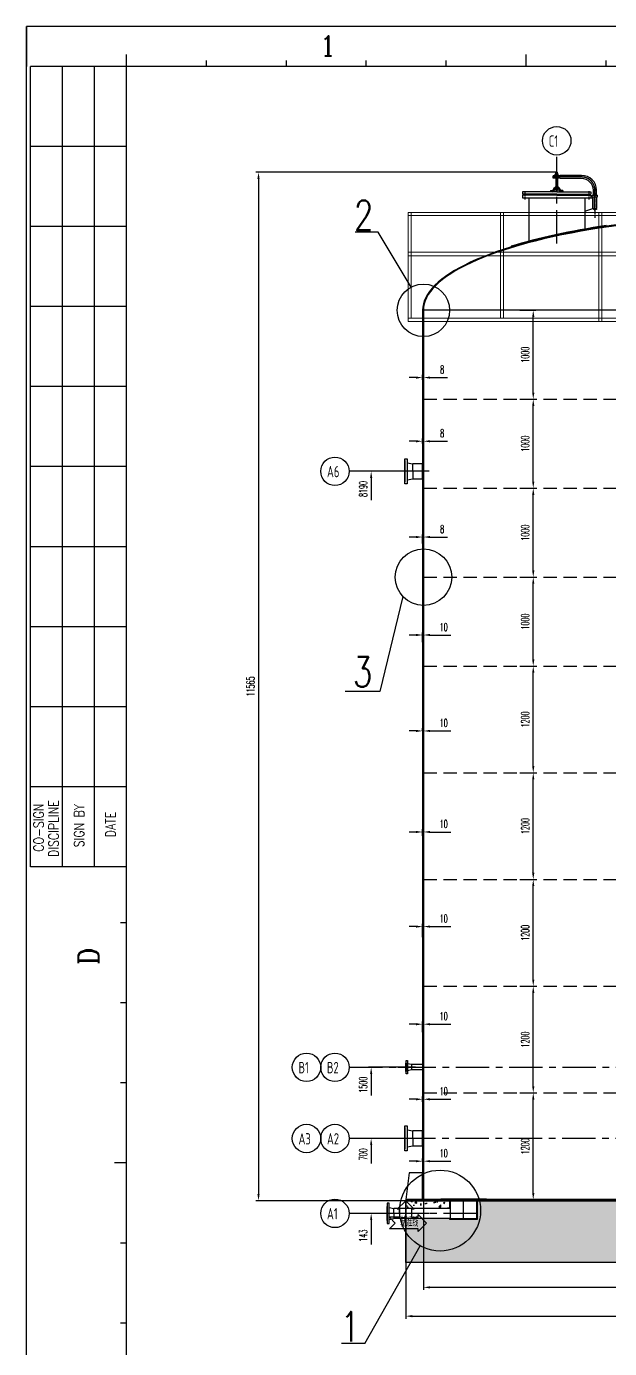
# Model space of a CAD drawing. Header units: inches. Extents: x 8294 to 169867, y -71555 to 12235.
# Drawn here: x 132022 to 138584, y -59691 to -44825 of the extents above; entities that cross this region are included whole.
import ezdxf
from ezdxf.enums import TextEntityAlignment as Align

# ---------------------------------------------------------------- set-up
doc = ezdxf.new("R2010")
doc.units = ezdxf.units.IN
doc.header["$LTSCALE"] = 300
doc.linetypes.add('CENTER', pattern=[2, 1.25, -0.25, 0.25, -0.25])
doc.linetypes.add('DASHED', pattern=[0.75, 0.5, -0.25])
for name, color, linetype in [('2细线层', 4, 'Continuous'), ('3中心线层', 1, 'CENTER'), ('4虚线层', 6, 'DASHED'), ('6文字层', 3, 'Continuous'), ('7标注层', 4, 'Continuous'), ('DATA', 4, 'Continuous'), ('DIM', 3, 'Continuous'), ('图框层', 7, 'Continuous')]:
    doc.layers.add(name, color=color, linetype=linetype)
doc.layers.add('ST_MA_EQUI', color=7, linetype='Continuous', lineweight=15)
doc.styles.add('cooec', font='romans.shx', dxfattribs={"width": 0.5, "bigfont": 'hztxt.shx'})
doc.styles.add('PC_TEXTSTYLE', font='isocp.shx', dxfattribs={"width": 0.8, "bigfont": 'hzfs.shx'})
doc.styles.add('ROMANC', font='romanc.shx', dxfattribs={"width": 0.75})
doc.styles.add('残雪', font='romans.shx', dxfattribs={"width": 0.5, "bigfont": 'hztxt.shx'})
doc.dimstyles.new('JEREH-单箭头', dxfattribs={"dimscale": 30, "dimtxt": 3, "dimasz": 2.5, "dimexe": 1, "dimexo": 0, "dimgap": 1.5, "dimtad": 1, "dimjust": 2, "dimdec": 0, "dimzin": 0, "dimdsep": 46, "dimtxsty": '残雪', "dimcen": 2.5, "dimse1": 1, "dimsd1": 1, "dimclrd": 130, "dimclre": 130, "dimclrt": 3, "dimadec": 0, "dimazin": 0, "dimtfac": 0.714286, "dimtdec": 0, "dimtmove": 0, "dimatfit": 3, "dimfxl": 1, "dimtzin": 0, "dimlwd": -1, "dimlwe": -1, "dimarcsym": 0})
doc.dimstyles.new('副本 JEREH-双', dxfattribs={"dimscale": 30, "dimtxt": 3, "dimasz": 2.5, "dimexe": 1, "dimexo": 0, "dimgap": 1.5, "dimtad": 1, "dimdec": 0, "dimzin": 0, "dimdsep": 46, "dimtxsty": 'cooec', "dimcen": 2.5, "dimclrd": 130, "dimclre": 130, "dimclrt": 3, "dimadec": 0, "dimazin": 0, "dimtfac": 0.714286, "dimtdec": 0, "dimtmove": 0, "dimatfit": 3, "dimfxl": 1, "dimtzin": 0, "dimlwd": -1, "dimlwe": -1, "dimarcsym": 0})

# ---------------------------------------------------------------- blocks, each defined once
blk = doc.blocks.new('PC_PAPER_BLOCK')
at = {"layer": '2细线层'}
for p, q in [((-25, -10), (-25, 584)), ((816, 584), (-25, 584)), ((-25, 584), (-25, 574)), ((0, 574), (0, 577)), ((20, 574), (20, 575.5)), ((40, 574), (40, 575.5)), ((60, 574), (60, 575.5)), ((80, 574), (80, 575.5)), ((100, 574), (100, 577)), ((120, 574), (120, 575.5)), ((-24, 374), (-24, 574)), ((0, 574), (-24, 574)), ((-16, 374), (-16, 574)), ((-8, 374), (-8, 574)), ((0, 554), (-24, 554)), ((0, 534), (-24, 534)), ((0, 514), (-24, 514)), ((0, 494), (-24, 494)), ((0, 474), (-24, 474)), ((0, 454), (-24, 454)), ((0, 434), (-24, 434)), ((0, 414), (-24, 414)), ((0, 394), (-24, 394)), ((0, 374), (-24, 374)), ((0, 360), (-1.5, 360)), ((0, 340), (-1.5, 340)), ((0, 320), (-1.5, 320)), ((0, 300), (-3, 300)), ((0, 280), (-1.5, 280)), ((0, 260), (-1.5, 260))]:
    blk.add_line(p, q, dxfattribs=at)
at = {"layer": '图框层'}
for p in [(0, 0), (806, 574)]:
    blk.add_line(p, (0, 574), dxfattribs=at)
at = {"layer": '2细线层', "style": 'ROMANC', "width": 0.9}
blk.add_text('1', height=5, dxfattribs=at).set_placement((48.43, 576.67))
at = {"layer": '2细线层', "style": 'ROMANC', "width": 0.8}
for s, p in [('CO-SIGN', (-20.69, 383.78)), ('DISCIPLINE', (-16.94, 383.56)), ('SIGN BY', (-10.58, 384.29)), ('DATE', (-2.7, 384.58))]:
    blk.add_text(s, height=2.5, rotation=90, dxfattribs=at).set_placement(p, align=Align.CENTER)
at = {"layer": '2细线层', "style": 'ROMANC', "width": 0.9}
blk.add_text('D', height=5, rotation=90, dxfattribs=at).set_placement((-6.94, 349.56))
blk = doc.blocks.new('A$C30690ABC')
at = {"layer": 'ST_MA_EQUI'}
for points in [[(-8418, 11062), (-72, 11062)], [(-8418, 11062), (-8418, 9837)], [(-8418, 11028), (-72, 11028)], [(-8384, 11062), (-8384, 9875)], [(-7377, 11062), (-7377, 9875)], [(-7343, 11062), (-7343, 9875)], [(-6272, 11062), (-6272, 9837)], [(-6238, 11062), (-6238, 9837)], [(-8418, 10616), (-2252, 10616)], [(-8418, 10574), (-2252, 10574)], [(-6272, 10616), (-7343, 10616)], [(-6272, 10574), (-7343, 10574)], [(-72, 9875), (-8418, 9875)], [(-72, 9837), (-8418, 9837)]]:
    blk.add_lwpolyline(points, dxfattribs=at)
blk = doc.blocks.new('A$C1A8604A0')
for p, q in [((-174, 96), (-111, 84)), ((-111, 0), (-111, 84)), ((0, 84), (-111, 84)), ((-111, 0), (-111, -84)), ((0, -84), (0, 84)), ((-174, -96), (-111, -84)), ((-111, -84), (0, -84))]:
    blk.add_line(p, q)
for points in [[(-200, -120), (-200, 121), (-198, 121), (-198, -120)], [(-198, -140), (-198, 140), (-174, 140), (-174, -140)]]:
    blk.add_lwpolyline(points, close=True)
blk = doc.blocks.new('A$C4E844A2D')
for p, q in [((-124, 30), (-168, 39)), ((-124, 30), (-124, -30)), ((0, 30), (-124, 30)), ((-124, -30), (-168, -39)), ((0, -30), (-124, -30))]:
    blk.add_line(p, q)
for points in [[(-188, 46), (-186, 46), (-186, -46), (-188, -46)], [(-186, -75), (-186, 75), (-168, 75), (-168, -75)]]:
    blk.add_lwpolyline(points, close=True)
at = {"layer": '3中心线层'}
blk.add_line((-274, 0), (92, 0), dxfattribs=at)
at = {"layer": '7标注层'}
blk.add_line((0, 30), (0, -30), dxfattribs=at)
blk = doc.blocks.new('*D29')
at = {"layer": '7标注层', "color": 130, "transparency": 16777216}
for p, q in [((144490, -57641), (144490, -59033)), ((136490, -57801), (136490, -59033)), ((136565, -59003), (144415, -59003))]:
    blk.add_line(p, q, dxfattribs=at)
for points in [[(136565, -58991), (136565, -59016), (136490, -59003)], [(144415, -58991), (144415, -59016), (144490, -59003)]]:
    blk.add_solid(points, dxfattribs=at)
at = {"layer": 'Defpoints', "color": 0, "transparency": 16777216}
for p in [(144490, -57641), (136490, -57801), (144490, -59003)]:
    blk.add_point(p, dxfattribs=at)
at = {"layer": '7标注层', "color": 3, "transparency": 16777216, "insert": (140490, -58913), "char_height": 90, "attachment_point": 5, "style": 'cooec'}
blk.add_mtext('8000', dxfattribs=at)
blk = doc.blocks.new('*D30')
at = {"layer": '7标注层', "color": 130, "transparency": 16777216}
for p, q in [((136556, -58172), (135871, -58172)), ((135901, -58247), (135901, -58521))]:
    blk.add_line(p, q, dxfattribs=at)
blk.add_solid([(135889, -58247), (135914, -58247), (135901, -58172)], dxfattribs=at)
at = {"layer": 'Defpoints', "color": 0, "transparency": 16777216}
for p in [(136556, -58029), (135901, -58172), (136556, -58172)]:
    blk.add_point(p, dxfattribs=at)
at = {"layer": '7标注层', "color": 3, "transparency": 16777216, "insert": (135811, -58422), "char_height": 90, "attachment_point": 5, "rotation": 90, "style": '残雪'}
blk.add_mtext('143', dxfattribs=at)
blk = doc.blocks.new('*D31')
at = {"layer": '7标注层', "color": 130, "transparency": 16777216}
for p, q in [((136414, -57329), (135871, -57329)), ((135901, -57404), (135901, -57610))]:
    blk.add_line(p, q, dxfattribs=at)
blk.add_solid([(135889, -57404), (135914, -57404), (135901, -57329)], dxfattribs=at)
at = {"layer": 'Defpoints', "color": 0, "transparency": 16777216}
for p in [(135901, -57329), (136414, -57329), (136414, -58029)]:
    blk.add_point(p, dxfattribs=at)
at = {"layer": '7标注层', "color": 3, "transparency": 16777216, "insert": (135811, -57507), "char_height": 90, "attachment_point": 5, "rotation": 90, "style": '残雪'}
blk.add_mtext('700', dxfattribs=at)
blk = doc.blocks.new('*D32')
at = {"layer": '7标注层', "color": 130, "transparency": 16777216}
for p, q in [((136402, -56529), (135871, -56529)), ((135901, -56604), (135901, -56846))]:
    blk.add_line(p, q, dxfattribs=at)
blk.add_solid([(135889, -56604), (135914, -56604), (135901, -56529)], dxfattribs=at)
at = {"layer": 'Defpoints', "color": 0, "transparency": 16777216}
for p in [(135901, -56529), (136402, -56529), (136402, -58029)]:
    blk.add_point(p, dxfattribs=at)
at = {"layer": '7标注层', "color": 3, "transparency": 16777216, "insert": (135811, -56725), "char_height": 90, "attachment_point": 5, "rotation": 90, "style": '残雪'}
blk.add_mtext('1500', dxfattribs=at)
blk = doc.blocks.new('*D33')
at = {"layer": '7标注层', "color": 130, "transparency": 16777216}
for p, q in [((136386, -49827), (135871, -49827)), ((135901, -49902), (135901, -50151))]:
    blk.add_line(p, q, dxfattribs=at)
blk.add_solid([(135889, -49902), (135914, -49902), (135901, -49827)], dxfattribs=at)
at = {"layer": 'Defpoints', "color": 0, "transparency": 16777216}
for p in [(135901, -49827), (136386, -49827), (136386, -58017)]:
    blk.add_point(p, dxfattribs=at)
at = {"layer": '7标注层', "color": 3, "transparency": 16777216, "insert": (135811, -50026), "char_height": 90, "attachment_point": 5, "rotation": 90, "style": '残雪'}
blk.add_mtext('8190', dxfattribs=at)
blk = doc.blocks.new('*D34')
at = {"layer": '7标注层', "color": 130, "transparency": 16777216}
for p, q in [((136290, -58023), (136290, -59357)), ((144690, -58023), (144690, -59357)), ((136365, -59327), (144615, -59327))]:
    blk.add_line(p, q, dxfattribs=at)
for points in [[(136365, -59315), (136365, -59340), (136290, -59327)], [(144615, -59315), (144615, -59340), (144690, -59327)]]:
    blk.add_solid(points, dxfattribs=at)
at = {"layer": 'Defpoints', "color": 0, "transparency": 16777216}
for p in [(136290, -58023), (144690, -58023), (144690, -59327)]:
    blk.add_point(p, dxfattribs=at)
at = {"layer": '7标注层', "color": 3, "transparency": 16777216, "insert": (140490, -59237), "char_height": 90, "attachment_point": 5, "style": 'cooec'}
blk.add_mtext('8400', dxfattribs=at)
blk = doc.blocks.new('*D47')
at = {"color": 130, "transparency": 16777216}
for p, q in [((136405, -57585), (136330, -57585)), ((136480, -57588), (136480, -57555)), ((136480, -57585), (136490, -57585)), ((136490, -57588), (136490, -57555)), ((136565, -57585), (136796, -57585))]:
    blk.add_line(p, q, dxfattribs=at)
for points in [[(136405, -57572), (136405, -57597), (136480, -57585)], [(136565, -57572), (136565, -57597), (136490, -57585)]]:
    blk.add_solid(points, dxfattribs=at)
at = {"layer": 'Defpoints', "color": 0, "transparency": 16777216}
for p in [(136480, -57588), (136490, -57585), (136490, -57588)]:
    blk.add_point(p, dxfattribs=at)
at = {"color": 3, "transparency": 16777216, "insert": (136718, -57495), "char_height": 90, "attachment_point": 5, "style": 'cooec'}
blk.add_mtext('10', dxfattribs=at)
blk = doc.blocks.new('*D48')
at = {"color": 130, "transparency": 16777216}
for p, q in [((136405, -56888), (136330, -56888)), ((136480, -56917), (136480, -56858)), ((136480, -56888), (136490, -56888)), ((136490, -56917), (136490, -56858)), ((136565, -56888), (136796, -56888))]:
    blk.add_line(p, q, dxfattribs=at)
for points in [[(136405, -56876), (136405, -56901), (136480, -56888)], [(136565, -56876), (136565, -56901), (136490, -56888)]]:
    blk.add_solid(points, dxfattribs=at)
at = {"layer": 'Defpoints', "color": 0, "transparency": 16777216}
for p in [(136480, -56917), (136490, -56888), (136490, -56917)]:
    blk.add_point(p, dxfattribs=at)
at = {"color": 3, "transparency": 16777216, "insert": (136718, -56798), "char_height": 90, "attachment_point": 5, "style": 'cooec'}
blk.add_mtext('10', dxfattribs=at)
blk = doc.blocks.new('*D49')
at = {"color": 130, "transparency": 16777216}
for p, q in [((136405, -56044), (136330, -56044)), ((136480, -56133), (136480, -56014)), ((136480, -56044), (136490, -56044)), ((136490, -56133), (136490, -56014)), ((136565, -56044), (136796, -56044))]:
    blk.add_line(p, q, dxfattribs=at)
for points in [[(136405, -56032), (136405, -56057), (136480, -56044)], [(136565, -56032), (136565, -56057), (136490, -56044)]]:
    blk.add_solid(points, dxfattribs=at)
at = {"layer": 'Defpoints', "color": 0, "transparency": 16777216}
for p in [(136490, -56044), (136480, -56133), (136490, -56133)]:
    blk.add_point(p, dxfattribs=at)
at = {"color": 3, "transparency": 16777216, "insert": (136718, -55954), "char_height": 90, "attachment_point": 5, "style": 'cooec'}
blk.add_mtext('10', dxfattribs=at)
blk = doc.blocks.new('*D50')
at = {"color": 130, "transparency": 16777216}
for p, q in [((136405, -54947), (136330, -54947)), ((136480, -55066), (136480, -54917)), ((136480, -54947), (136490, -54947)), ((136490, -55066), (136490, -54917)), ((136565, -54947), (136796, -54947))]:
    blk.add_line(p, q, dxfattribs=at)
for points in [[(136405, -54934), (136405, -54959), (136480, -54947)], [(136565, -54934), (136565, -54959), (136490, -54947)]]:
    blk.add_solid(points, dxfattribs=at)
at = {"layer": 'Defpoints', "color": 0, "transparency": 16777216}
for p in [(136490, -54947), (136480, -55066), (136490, -55066)]:
    blk.add_point(p, dxfattribs=at)
at = {"color": 3, "transparency": 16777216, "insert": (136718, -54857), "char_height": 90, "attachment_point": 5, "style": 'cooec'}
blk.add_mtext('10', dxfattribs=at)
blk = doc.blocks.new('*D51')
at = {"color": 130, "transparency": 16777216}
for p, q in [((136405, -53883), (136330, -53883)), ((136480, -53926), (136480, -53853)), ((136480, -53883), (136490, -53883)), ((136490, -53926), (136490, -53853)), ((136565, -53883), (136796, -53883))]:
    blk.add_line(p, q, dxfattribs=at)
for points in [[(136405, -53870), (136405, -53895), (136480, -53883)], [(136565, -53870), (136565, -53895), (136490, -53883)]]:
    blk.add_solid(points, dxfattribs=at)
at = {"layer": 'Defpoints', "color": 0, "transparency": 16777216}
for p in [(136480, -53926), (136490, -53883), (136490, -53926)]:
    blk.add_point(p, dxfattribs=at)
at = {"color": 3, "transparency": 16777216, "insert": (136718, -53793), "char_height": 90, "attachment_point": 5, "style": 'cooec'}
blk.add_mtext('10', dxfattribs=at)
blk = doc.blocks.new('*D52')
at = {"color": 130, "transparency": 16777216}
for p, q in [((136405, -52747), (136330, -52747)), ((136480, -52747), (136480, -52717)), ((136480, -52747), (136490, -52747)), ((136490, -52747), (136490, -52717)), ((136565, -52747), (136796, -52747))]:
    blk.add_line(p, q, dxfattribs=at)
for points in [[(136405, -52734), (136405, -52759), (136480, -52747)], [(136565, -52734), (136565, -52759), (136490, -52747)]]:
    blk.add_solid(points, dxfattribs=at)
at = {"layer": 'Defpoints', "color": 0, "transparency": 16777216}
for p in [(136480, -52747), (136490, -52747), (136490, -52747)]:
    blk.add_point(p, dxfattribs=at)
at = {"color": 3, "transparency": 16777216, "insert": (136718, -52657), "char_height": 90, "attachment_point": 5, "style": 'cooec'}
blk.add_mtext('10', dxfattribs=at)
blk = doc.blocks.new('*D53')
at = {"color": 130, "transparency": 16777216}
for p, q in [((136405, -51668), (136330, -51668)), ((136480, -51747), (136480, -51638)), ((136480, -51668), (136490, -51668)), ((136490, -51747), (136490, -51638)), ((136565, -51668), (136796, -51668))]:
    blk.add_line(p, q, dxfattribs=at)
for points in [[(136405, -51655), (136405, -51680), (136480, -51668)], [(136565, -51655), (136565, -51680), (136490, -51668)]]:
    blk.add_solid(points, dxfattribs=at)
at = {"layer": 'Defpoints', "color": 0, "transparency": 16777216}
for p in [(136490, -51668), (136480, -51747), (136490, -51747)]:
    blk.add_point(p, dxfattribs=at)
at = {"color": 3, "transparency": 16777216, "insert": (136718, -51578), "char_height": 90, "attachment_point": 5, "style": 'cooec'}
blk.add_mtext('10', dxfattribs=at)
blk = doc.blocks.new('*D54')
at = {"color": 130, "transparency": 16777216}
for p, q in [((136480, -50638), (136480, -50536)), ((136490, -50638), (136490, -50536)), ((136405, -50566), (136330, -50566)), ((136480, -50566), (136490, -50566)), ((136565, -50566), (136760, -50566))]:
    blk.add_line(p, q, dxfattribs=at)
for points in [[(136405, -50554), (136405, -50579), (136480, -50566)], [(136565, -50554), (136565, -50579), (136490, -50566)]]:
    blk.add_solid(points, dxfattribs=at)
at = {"layer": 'Defpoints', "color": 0, "transparency": 16777216}
for p in [(136480, -50638), (136490, -50566), (136490, -50638)]:
    blk.add_point(p, dxfattribs=at)
at = {"color": 3, "transparency": 16777216, "insert": (136700, -50476), "char_height": 90, "width": 66.43, "attachment_point": 5, "style": 'cooec'}
blk.add_mtext('8', dxfattribs=at)
blk = doc.blocks.new('*D55')
at = {"color": 130, "transparency": 16777216}
for p, q in [((136405, -49489), (136330, -49489)), ((136480, -49516), (136480, -49459)), ((136480, -49489), (136490, -49489)), ((136490, -49516), (136490, -49459)), ((136565, -49489), (136760, -49489))]:
    blk.add_line(p, q, dxfattribs=at)
for points in [[(136405, -49477), (136405, -49502), (136480, -49489)], [(136565, -49477), (136565, -49502), (136490, -49489)]]:
    blk.add_solid(points, dxfattribs=at)
at = {"layer": 'Defpoints', "color": 0, "transparency": 16777216}
for p in [(136490, -49489), (136480, -49516), (136490, -49516)]:
    blk.add_point(p, dxfattribs=at)
at = {"color": 3, "transparency": 16777216, "insert": (136700, -49399), "char_height": 90, "attachment_point": 5, "style": 'cooec'}
blk.add_mtext('8', dxfattribs=at)
blk = doc.blocks.new('*D56')
at = {"color": 130, "transparency": 16777216}
for p, q in [((136480, -48799), (136480, -48743)), ((136490, -48799), (136490, -48743)), ((136405, -48773), (136330, -48773)), ((136480, -48773), (136490, -48773)), ((136565, -48773), (136760, -48773))]:
    blk.add_line(p, q, dxfattribs=at)
for points in [[(136405, -48761), (136405, -48786), (136480, -48773)], [(136565, -48761), (136565, -48786), (136490, -48773)]]:
    blk.add_solid(points, dxfattribs=at)
at = {"layer": 'Defpoints', "color": 0, "transparency": 16777216}
for p in [(136480, -48799), (136490, -48773), (136490, -48799)]:
    blk.add_point(p, dxfattribs=at)
at = {"color": 3, "transparency": 16777216, "insert": (136700, -48683), "char_height": 90, "attachment_point": 5, "style": 'cooec'}
blk.add_mtext('8', dxfattribs=at)
blk = doc.blocks.new('*D59')
at = {"color": 130, "transparency": 16777216}
for p, q in [((137574, -56817), (137755, -56817)), ((137725, -57942), (137725, -56892)), ((137574, -58017), (137755, -58017))]:
    blk.add_line(p, q, dxfattribs=at)
for points in [[(137713, -56892), (137738, -56892), (137725, -56817)], [(137713, -57942), (137738, -57942), (137725, -58017)]]:
    blk.add_solid(points, dxfattribs=at)
at = {"layer": 'Defpoints', "color": 0, "transparency": 16777216}
for p in [(137574, -56817), (137725, -56817), (137574, -58017)]:
    blk.add_point(p, dxfattribs=at)
at = {"color": 3, "transparency": 16777216, "insert": (137635, -57417), "char_height": 90, "attachment_point": 5, "rotation": 90, "style": 'cooec'}
blk.add_mtext('1200', dxfattribs=at)
blk = doc.blocks.new('*D60')
at = {"color": 130, "transparency": 16777216}
for p, q in [((137574, -55617), (137755, -55617)), ((137725, -56742), (137725, -55692)), ((137574, -56817), (137755, -56817))]:
    blk.add_line(p, q, dxfattribs=at)
for points in [[(137713, -55692), (137738, -55692), (137725, -55617)], [(137713, -56742), (137738, -56742), (137725, -56817)]]:
    blk.add_solid(points, dxfattribs=at)
at = {"layer": 'Defpoints', "color": 0, "transparency": 16777216}
for p in [(137574, -55617), (137725, -55617), (137574, -56817)]:
    blk.add_point(p, dxfattribs=at)
at = {"color": 3, "transparency": 16777216, "insert": (137635, -56217), "char_height": 90, "attachment_point": 5, "rotation": 90, "style": 'cooec'}
blk.add_mtext('1200', dxfattribs=at)
blk = doc.blocks.new('*D61')
at = {"color": 130, "transparency": 16777216}
for p, q in [((137574, -54417), (137755, -54417)), ((137725, -55542), (137725, -54492)), ((137574, -55617), (137755, -55617))]:
    blk.add_line(p, q, dxfattribs=at)
for points in [[(137713, -54492), (137738, -54492), (137725, -54417)], [(137713, -55542), (137738, -55542), (137725, -55617)]]:
    blk.add_solid(points, dxfattribs=at)
at = {"layer": 'Defpoints', "color": 0, "transparency": 16777216}
for p in [(137574, -54417), (137725, -54417), (137574, -55617)]:
    blk.add_point(p, dxfattribs=at)
at = {"color": 3, "transparency": 16777216, "insert": (137635, -55017), "char_height": 90, "attachment_point": 5, "rotation": 90, "style": 'cooec'}
blk.add_mtext('1200', dxfattribs=at)
blk = doc.blocks.new('*D62')
at = {"color": 130, "transparency": 16777216}
for p, q in [((137574, -53217), (137755, -53217)), ((137725, -54342), (137725, -53292)), ((137574, -54417), (137755, -54417))]:
    blk.add_line(p, q, dxfattribs=at)
for points in [[(137713, -53292), (137738, -53292), (137725, -53217)], [(137713, -54342), (137738, -54342), (137725, -54417)]]:
    blk.add_solid(points, dxfattribs=at)
at = {"layer": 'Defpoints', "color": 0, "transparency": 16777216}
for p in [(137574, -53217), (137725, -53217), (137574, -54417)]:
    blk.add_point(p, dxfattribs=at)
at = {"color": 3, "transparency": 16777216, "insert": (137635, -53817), "char_height": 90, "attachment_point": 5, "rotation": 90, "style": 'cooec'}
blk.add_mtext('1200', dxfattribs=at)
blk = doc.blocks.new('*D63')
at = {"color": 130, "transparency": 16777216}
for p, q in [((137574, -52017), (137755, -52017)), ((137725, -53142), (137725, -52092)), ((137574, -53217), (137755, -53217))]:
    blk.add_line(p, q, dxfattribs=at)
for points in [[(137713, -52092), (137738, -52092), (137725, -52017)], [(137713, -53142), (137738, -53142), (137725, -53217)]]:
    blk.add_solid(points, dxfattribs=at)
at = {"layer": 'Defpoints', "color": 0, "transparency": 16777216}
for p in [(137574, -52017), (137725, -52017), (137574, -53217)]:
    blk.add_point(p, dxfattribs=at)
at = {"color": 3, "transparency": 16777216, "insert": (137635, -52617), "char_height": 90, "attachment_point": 5, "rotation": 90, "style": 'cooec'}
blk.add_mtext('1200', dxfattribs=at)
blk = doc.blocks.new('*D64')
at = {"color": 130, "transparency": 16777216}
for p, q in [((137574, -51017), (137755, -51017)), ((137725, -51942), (137725, -51092)), ((137574, -52017), (137755, -52017))]:
    blk.add_line(p, q, dxfattribs=at)
for points in [[(137713, -51092), (137738, -51092), (137725, -51017)], [(137713, -51942), (137738, -51942), (137725, -52017)]]:
    blk.add_solid(points, dxfattribs=at)
at = {"layer": 'Defpoints', "color": 0, "transparency": 16777216}
for p in [(137574, -51017), (137725, -51017), (137574, -52017)]:
    blk.add_point(p, dxfattribs=at)
at = {"color": 3, "transparency": 16777216, "insert": (137635, -51517), "char_height": 90, "attachment_point": 5, "rotation": 90, "style": 'cooec'}
blk.add_mtext('1000', dxfattribs=at)
blk = doc.blocks.new('*D65')
at = {"color": 130, "transparency": 16777216}
for p, q in [((137574, -50017), (137755, -50017)), ((137725, -50942), (137725, -50092)), ((137574, -51017), (137755, -51017))]:
    blk.add_line(p, q, dxfattribs=at)
for points in [[(137713, -50092), (137738, -50092), (137725, -50017)], [(137713, -50942), (137738, -50942), (137725, -51017)]]:
    blk.add_solid(points, dxfattribs=at)
at = {"layer": 'Defpoints', "color": 0, "transparency": 16777216}
for p in [(137574, -50017), (137725, -50017), (137574, -51017)]:
    blk.add_point(p, dxfattribs=at)
at = {"color": 3, "transparency": 16777216, "insert": (137635, -50517), "char_height": 90, "attachment_point": 5, "rotation": 90, "style": 'cooec'}
blk.add_mtext('1000', dxfattribs=at)
blk = doc.blocks.new('*D66')
at = {"color": 130, "transparency": 16777216}
for p, q in [((137574, -49017), (137755, -49017)), ((137725, -49942), (137725, -49092)), ((137574, -50017), (137755, -50017))]:
    blk.add_line(p, q, dxfattribs=at)
for points in [[(137713, -49092), (137738, -49092), (137725, -49017)], [(137713, -49942), (137738, -49942), (137725, -50017)]]:
    blk.add_solid(points, dxfattribs=at)
at = {"layer": 'Defpoints', "color": 0, "transparency": 16777216}
for p in [(137574, -49017), (137725, -49017), (137574, -50017)]:
    blk.add_point(p, dxfattribs=at)
at = {"color": 3, "transparency": 16777216, "insert": (137635, -49517), "char_height": 90, "attachment_point": 5, "rotation": 90, "style": 'cooec'}
blk.add_mtext('1000', dxfattribs=at)
blk = doc.blocks.new('*D67')
at = {"color": 130, "transparency": 16777216}
for p, q in [((137574, -48017), (137755, -48017)), ((137725, -48942), (137725, -48092)), ((137574, -49017), (137755, -49017))]:
    blk.add_line(p, q, dxfattribs=at)
for points in [[(137713, -48092), (137738, -48092), (137725, -48017)], [(137713, -48942), (137738, -48942), (137725, -49017)]]:
    blk.add_solid(points, dxfattribs=at)
at = {"layer": 'Defpoints', "color": 0, "transparency": 16777216}
for p in [(137574, -48017), (137725, -48017), (137574, -49017)]:
    blk.add_point(p, dxfattribs=at)
at = {"color": 3, "transparency": 16777216, "insert": (137635, -48517), "char_height": 90, "attachment_point": 5, "rotation": 90, "style": 'cooec'}
blk.add_mtext('1000', dxfattribs=at)
blk = doc.blocks.new('*D68')
at = {"color": 130, "transparency": 16777216}
for p, q in [((137990, -46465), (134604, -46465)), ((134634, -46540), (134634, -57954)), ((137990, -58029), (134604, -58029))]:
    blk.add_line(p, q, dxfattribs=at)
for points in [[(134621, -46540), (134646, -46540), (134634, -46465)], [(134621, -57954), (134646, -57954), (134634, -58029)]]:
    blk.add_solid(points, dxfattribs=at)
at = {"layer": 'Defpoints', "color": 0, "transparency": 16777216}
for p in [(137990, -46465), (134634, -58029), (137990, -58029)]:
    blk.add_point(p, dxfattribs=at)
at = {"color": 3, "transparency": 16777216, "insert": (134544, -52247), "char_height": 90, "attachment_point": 5, "rotation": 90, "style": 'cooec'}
blk.add_mtext('11565', dxfattribs=at)

msp = doc.modelspace()

# ---------------------------------------------------------------- hatches: boundary and pattern name
at = {"layer": '7标注层'}
h = msp.add_hatch(dxfattribs=at)
h.set_pattern_fill('AR-CONC', color=256)
h.paths.add_polyline_path([(140489.5, -58029), (137099.5, -58029), (137099.5, -58237), (136783.5, -58237), (136783.5, -58229), (136289.5, -58229), (136289.5, -58724.9), (140489.5, -58724.9)])
h.paths.add_polyline_path([(144689.5, -58029), (140489.5, -58029), (140489.5, -58724.9), (144689.5, -58724.9)])
h = msp.add_hatch(dxfattribs=at)
h.set_pattern_fill('AR-CONC', color=256)
h.paths.add_polyline_path([(136783.5, -58029), (136289.5, -58029), (136289.5, -58115), (136783.5, -58115)])

# ---------------------------------------------------------------- linework, layer by layer
for p, q in [((138024.6, -46505), (137949.6, -46505)), ((137949.6, -46530), (137949.6, -46505)), ((138024.6, -46530), (137949.6, -46530)), ((137966.1, -46530), (137966.1, -46505)), ((137979.6, -46466.5), (137981.6, -46464.5)), ((137979.6, -46483), (137979.6, -46466.5)), ((137979.6, -46466.5), (137999.6, -46466.5)), ((137979.6, -46530), (137979.6, -46662)), ((137981.6, -46464.5), (137997.6, -46464.5)), ((137999.6, -46466.5), (137997.6, -46464.5)), ((137999.6, -46483), (137999.6, -46466.5)), ((137999.6, -46530), (137999.6, -46662)), ((138013.1, -46530), (138013.1, -46505)), ((138029.6, -46500), (138029.6, -46499.5)), ((138269.6, -46499.5), (138029.6, -46499.5)), ((137919.6, -46668.5), (137939.1, -46668.5)), ((137919.6, -46668.5), (137919.6, -46684.5)), ((137954.2, -46652.5), (137950, -46661.6)), ((137968.7, -46659.3), (137964.5, -46668.4)), ((138010.4, -46659.3), (138014.6, -46668.4)), ((138024.9, -46652.5), (138029.1, -46661.6)), ((138029.6, -46535.5), (138029.6, -46535)), ((138269.6, -46535.5), (138029.6, -46535.5)), ((138059.6, -46668.5), (138040, -46668.5)), ((138059.6, -46668.5), (138059.6, -46684.5)), ((138401.6, -46721.5), (138401.6, -46667.5)), ((138437.6, -46721.5), (138437.6, -46667.5)), ((137989.6, -46684.5), (137604.6, -46684.5)), ((137604.6, -46684.5), (137604.6, -46712.5)), ((137989.6, -46712.5), (137604.6, -46712.5)), ((137604.6, -46723.5), (137604.6, -46751.5)), ((137989.6, -46723.5), (137604.6, -46723.5)), ((137604.6, -46751.5), (138374.6, -46751.5)), ((137604.6, -46751.5), (138397.1, -46751.5)), ((137648.6, -46712.5), (137648.6, -46716.5)), ((137648.6, -46716.5), (138330.6, -46716.5)), ((137989.6, -46718.5), (137648.6, -46718.5)), ((137648.6, -46718.5), (137648.6, -46723.5)), ((137650.7, -46716.5), (137650.7, -46718.5)), ((137674.6, -46751.5), (137674.6, -47247.9)), ((137989.6, -46684.5), (138374.6, -46684.5)), ((137989.6, -46712.5), (138374.6, -46712.5)), ((137989.6, -46718.5), (138330.6, -46718.5)), ((137989.6, -46723.5), (138374.6, -46723.5)), ((138059.6, -46684.5), (138040, -46684.5)), ((138304.6, -46751.5), (138304.6, -47111.5)), ((138328.4, -46716.5), (138328.4, -46718.5)), ((138330.6, -46712.5), (138330.6, -46716.5)), ((138330.6, -46718.5), (138330.6, -46723.5)), ((138374.6, -46684.5), (138374.6, -46712.5)), ((138374.6, -46723.5), (138374.6, -46751.5)), ((138389.6, -46741.5), (138389.6, -46721.5)), ((138389.6, -46721.5), (138449.6, -46721.5)), ((138389.6, -46741.5), (138449.6, -46741.5)), ((138396.6, -46751.5), (138396.6, -46871.5)), ((138397.1, -46871.5), (138397.1, -46741.5)), ((138397.1, -46751.5), (138397.1, -46871.5)), ((138442.1, -46871.5), (138442.1, -46741.5)), ((138449.6, -46741.5), (138449.6, -46721.5)), ((138305.1, -46901.5), (138397.1, -46871.5)), ((138397.1, -46871.5), (138442.1, -46871.5)), ((138401.6, -46879.5), (138401.6, -46871.5)), ((138401.6, -46879.5), (138403.6, -46881.5)), ((138437.6, -46879.5), (138401.6, -46879.5)), ((138435.6, -46881.5), (138403.6, -46881.5)), ((138437.6, -46879.5), (138435.6, -46881.5)), ((138437.6, -46879.5), (138437.6, -46871.5)), ((135981.1, -47138.4), (135719.5, -47138.4)), ((136350.3, -47756.9), (135981.1, -47138.4)), ((136259.3, -51236.1), (136000.5, -52303.4)), ((136000.5, -52303.4), (135608.8, -52303.4)), ((136329.5, -57717), (136289.5, -58017)), ((136479.5, -57717), (136329.5, -57717)), ((136479.5, -58017), (136479.5, -57717)), ((136103.9, -58104.5), (136156.6, -58115)), ((136791.5, -58115), (136156.6, -58115)), ((136156.6, -58172), (136156.6, -58115)), ((136479.5, -58017), (136289.5, -58017)), ((136884, -58017), (136489.5, -58017)), ((136683.5, -58007), (136683.5, -58017)), ((136683.5, -58007), (137199.5, -58007)), ((136783.5, -58029), (136783.5, -58115)), ((136783.5, -58029), (136884.5, -58029)), ((136791.5, -58029), (136791.5, -58007)), ((136791.5, -58029), (136791.5, -58237)), ((136884.5, -58029), (136998.5, -58029)), ((136998.5, -58029), (137099.5, -58029)), ((137091.5, -58029), (137091.5, -58007)), ((137091.5, -58237), (137091.5, -58029)), ((137099.5, -58237), (137099.5, -58029)), ((137199.5, -58007), (137199.5, -58017)), ((136103.9, -58239.5), (136156.6, -58229)), ((136156.6, -58172), (136156.6, -58229)), ((136791.5, -58229), (136156.6, -58229)), ((136783.5, -58229), (136783.5, -58237)), ((136783.5, -58237), (137099.5, -58237)), ((136791.5, -58229), (137091.5, -58229)), ((135829.7, -59633.7), (136452.1, -58536.4)), ((135829.7, -59633.7), (135568.1, -59633.7))]:
    msp.add_line(p, q)
at = {"color": 1, "linetype": 'CENTER'}
for p, q in [((138269.6, -46517.5), (137949.6, -46517.5)), ((138017.6, -46655.9), (138021.9, -46665)), ((138419.6, -46893), (138419.6, -46667.5))]:
    msp.add_line(p, q, dxfattribs=at)
at = {"color": 7, "linetype": 'Continuous'}
for p, q in [((137971.1, -46502), (137971.1, -46505)), ((138008.1, -46502), (137971.1, -46502)), ((137971.1, -46505), (138008.1, -46505)), ((138008.1, -46505), (138008.1, -46502))]:
    msp.add_line(p, q, dxfattribs=at)
at = {"color": 7}
for p, q in [((137973.1, -46500.9), (137973.1, -46484.1)), ((137977.2, -46483), (138001.9, -46483)), ((137977.2, -46502), (138001.9, -46502)), ((137981.3, -46500.9), (137981.3, -46484.1)), ((137997.8, -46500.9), (137997.8, -46484.1)), ((138006, -46500.9), (138006, -46484.1))]:
    msp.add_line(p, q, dxfattribs=at)
at = {"color": 1, "linetype": 'CENTER', "ltscale": 0.1}
for p, q in [((137629.6, -46676.4), (137629.6, -46770)), ((137919.6, -46676.5), (137939.1, -46676.5)), ((138059.6, -46676.5), (138040, -46676.5)), ((138349.6, -46676.4), (138349.6, -46770)), ((138419.6, -46640.7), (138419.6, -46979.4))]:
    msp.add_line(p, q, dxfattribs=at)
at = {"color": 1, "linetype": 'CENTER', "ltscale": 0.5}
msp.add_line((137961.5, -46655.9), (137957.2, -46665), dxfattribs=at)
for points in [[(136081.6, -58250.5), (136081.6, -58093.5), (136079.6, -58093.5), (136079.6, -58250.5)], [(136103.9, -58287), (136103.9, -58057), (136081.6, -58057), (136081.6, -58287)]]:
    msp.add_lwpolyline(points, close=True)
for centre, radius in [((136489.5, -48017), 295.1), ((136489.5, -51017), 317.8), ((136676.8, -58140.4), 455.3)]:
    msp.add_circle(centre, radius)
at = {"color": 7}
for centre, radius, start, end in [((137977.2, -46491.2), 8.24, 60, 120), ((137977.2, -46493.8), 8.24, 240, 300), ((137989.6, -46514.3), 31.3, 74.73852, 105.26148), ((137989.6, -46470.7), 31.3, 254.73852, 285.26148), ((138001.9, -46491.2), 8.24, 60, 120), ((138001.9, -46493.8), 8.24, 240, 300)]:
    msp.add_arc(centre, radius, start, end, dxfattribs=at)
for centre, radius, start, end in [((138024.6, -46500), 5, 270, 0), ((138024.6, -46535), 5, 0, 90), ((138269.6, -46667.5), 168, 0, 90), ((137939.1, -46656.5), 12, 270, 334.88066), ((137939.1, -46656.5), 28, 270, 334.88066), ((137989.6, -46666.5), 38, 105.25752, 159.3337), ((137989.6, -46666.5), 22, 117.03569, 159.3337), ((137989.6, -46627), 10, 0, 180), ((137989.6, -46662), 10, 180, 0), ((137989.6, -46666.5), 38, 20.6663, 74.74248), ((137989.6, -46666.5), 22, 20.6663, 62.96431), ((138040, -46656.5), 28, 205.11934, 270), ((138040, -46656.5), 12, 205.11934, 270), ((138269.6, -46667.5), 132, 0, 90)]:
    msp.add_arc(centre, radius, start, end)
at = {"color": 1, "linetype": 'CENTER'}
msp.add_arc((138269.6, -46667.5), 150, 0, 90, dxfattribs=at)
at = {"color": 1, "linetype": 'CENTER', "ltscale": 0.1}
for centre, radius, start, end in [((137939.1, -46656.5), 20, 270, 334.88066), ((137989.6, -46666.5), 30, 20.6663, 159.3337), ((138040, -46656.5), 20, 205.11934, 270)]:
    msp.add_arc(centre, radius, start, end, dxfattribs=at)
at = {"layer": '3中心线层'}
for p, q in [((137989.6, -47266.7), (137989.6, -46270.5)), ((136554.3, -49827), (135653.6, -49827)), ((135653.6, -56529), (145025.4, -56529)), ((145025.4, -57327), (135653.6, -57329.6)), ((136941.5, -58229), (136941.5, -58029)), ((137091.5, -58172), (135653.6, -58172))]:
    msp.add_line(p, q, dxfattribs=at)
at = {"layer": '4虚线层'}
for p, q in [((136489.5, -49017), (140489.5, -49017)), ((136489.5, -50017), (140489.5, -50017)), ((136489.5, -51017), (140489.5, -51017)), ((136489.5, -52017), (140489.5, -52017)), ((136489.5, -53217), (140489.5, -53217)), ((136489.5, -54417), (140489.5, -54417)), ((136489.5, -55617), (140489.5, -55617)), ((136489.5, -56817), (140489.5, -56817))]:
    msp.add_line(p, q, dxfattribs=at)
at = {"layer": '7标注层'}
for p, q in [((138551.4, -47063.6), (138552.5, -47071.4)), ((137475.6, -47296.7), (137477.8, -47304))]:
    msp.add_line(p, q, dxfattribs=at)
for points in [[(136479.5, -58017), (136489.5, -58017), (136489.5, -48017), (136479.5, -48017)], [(136489.5, -58017), (144489.5, -58017), (144489.5, -48017), (136489.5, -48017)], [(136289.5, -58029), (144689.5, -58029), (144689.5, -58017), (136289.5, -58017)], [(136289.5, -58029), (144689.5, -58029), (144689.5, -58724.9), (136289.5, -58724.9)]]:
    msp.add_lwpolyline(points, close=True, dxfattribs=at)
for centre in [(137989.6, -46110.5), (135493.6, -49827), (135173.6, -56529), (135493.6, -56529), (135173.6, -57329.6), (135493.6, -57329.6), (135493.6, -58172)]:
    msp.add_circle(centre, 160, dxfattribs=at)
for centre, major_axis, ratio, start_param, end_param in [((140489.5, -48017), (4010, 0), 0.2693267, 6.2831853, 9.424778), ((140489.5, -48017), (4000, 0), 0.2675, 0, 3.1415927), ((140489.5, -48009), (4010, 0), 0.2693267, 8.3584401, 8.7044665)]:
    msp.add_ellipse(centre, major_axis=major_axis, ratio=ratio, start_param=start_param, end_param=end_param, dxfattribs=at)
at = {"layer": 'DATA'}
for p, q in [((136193.9, -58124.7), (136289.5, -58029)), ((136224.6, -58124.7), (136193.9, -58124.7)), ((136224.6, -58214.8), (136224.6, -58124.7)), ((136289.5, -58029), (136385.1, -58124.7)), ((136354.5, -58124.7), (136354.5, -58214.8)), ((136385.1, -58124.7), (136354.5, -58124.7)), ((136106.9, -58214.8), (136171.9, -58279.8)), ((136224.6, -58214.8), (136106.9, -58214.8)), ((136354.5, -58214.8), (136429.2, -58214.8)), ((136429.2, -58184.2), (136524.8, -58279.8)), ((136429.2, -58214.8), (136429.2, -58184.2)), ((136171.9, -58279.8), (136106.9, -58344.7)), ((136429.2, -58344.7), (136106.9, -58344.7)), ((136524.8, -58279.8), (136429.2, -58375.4)), ((136429.2, -58375.4), (136429.2, -58344.7))]:
    msp.add_line(p, q, dxfattribs=at)

# ---------------------------------------------------------------- block references
at = {"layer": '7标注层', "xscale": 45, "yscale": 45, "zscale": 45}
msp.add_blockref('PC_PAPER_BLOCK', (133146.6, -71104.8), dxfattribs=at)
at = {"layer": '7标注层'}
for name, p in [('A$C30690ABC', (144734.5, -57979.2)), ('A$C1A8604A0', (136479.5, -49827)), ('A$C4E844A2D', (136479.5, -56529)), ('A$C1A8604A0', (136479.5, -57327))]:
    msp.add_blockref(name, p, dxfattribs=at)

# ---------------------------------------------------------------- texts
at = {"layer": '6文字层', "style": 'PC_TEXTSTYLE', "width": 0.75}
for s, p in [('C1', (137899.6, -46177.7)), ('A6', (135403.6, -49894.3)), ('B1', (135083.6, -56596.3)), ('B2', (135403.6, -56596.3)), ('A3', (135083.6, -57396.9)), ('A2', (135403.6, -57396.9)), ('A1', (135403.6, -58239.3))]:
    msp.add_text(s, height=128, dxfattribs=at).set_placement(p)
at = {"layer": '7标注层', "style": 'cooec', "width": 0.75}
for s, p in [('2', (135816.5, -46948.6)), ('3', (135805.2, -52082.9)), ('1', (135665.1, -59443.9))]:
    msp.add_text(s, height=336, dxfattribs=at).set_placement(p, align=Align.MIDDLE)
at = {"layer": 'DIM', "style": 'cooec', "width": 0.5}
msp.add_text('基准线', height=100, dxfattribs=at).set_placement((136229.5, -58321.2))

# ---------------------------------------------------------------- dimensions: what is measured, and where the dimension line sits
for base, p1, p2, picture, middle in [((134633.5274, -58029.0495), (137989.5607, -46464.5065), (137989.5607, -58029.0495), '*D68', (134543.5274, -52246.778)), ((137725.1, -48017), (137574.2, -49017), (137574.2, -48017), '*D67', (137635.1, -48517)), ((137725.1, -49017), (137574.2, -50017), (137574.2, -49017), '*D66', (137635.1, -49517)), ((137725.1, -50017), (137574.2, -51017), (137574.2, -50017), '*D65', (137635.1, -50517)), ((137725.1, -51017), (137574.2, -52017), (137574.2, -51017), '*D64', (137635.1, -51517)), ((137725.1, -52017), (137574.2, -53217), (137574.2, -52017), '*D63', (137635.1, -52617)), ((137725.1, -53217), (137574.2, -54417), (137574.2, -53217), '*D62', (137635.1, -53817)), ((137725.1, -54417), (137574.2, -55617), (137574.2, -54417), '*D61', (137635.1, -55017)), ((137725.1, -55617), (137574.2, -56817), (137574.2, -55617), '*D60', (137635.1, -56217)), ((137725.1, -56817), (137574.2, -58017), (137574.2, -56817), '*D59', (137635.1, -57417))]:
    dim = msp.add_linear_dim(base=base, p1=p1, p2=p2, angle=90, dimstyle='副本 JEREH-双')
    dim.commit()
    dim.dimension.update_dxf_attribs({"geometry": picture, "text_midpoint": middle})
for base, p1, p2, picture, middle in [((136489.5, -48773.4), (136479.5, -48798.6), (136489.5, -48798.6), '*D56', (136699.5, -48683.4)), ((136489.5, -49489.1), (136479.5, -49515.7), (136489.5, -49515.7), '*D55', (136699.5, -49399.1)), ((136489.5, -50566.2), (136479.5, -50638.2), (136489.5, -50638.2), '*D54', (136699.5, -50476.2))]:
    dim = msp.add_linear_dim(base=base, p1=p1, p2=p2, text='8', dimstyle='副本 JEREH-双')
    dim.commit()
    dim.dimension.update_dxf_attribs({"geometry": picture, "text_midpoint": middle})
for base, p1, p2, picture, middle in [((136489.5, -51667.9), (136479.5, -51746.7), (136489.5, -51746.7), '*D53', (136717.7, -51577.9)), ((136489.5, -52746.6), (136479.5, -52746.6), (136489.5, -52746.6), '*D52', (136717.7, -52656.6)), ((136489.5, -53882.8), (136479.5, -53926.3), (136489.5, -53926.3), '*D51', (136717.7, -53792.8)), ((136489.5, -54947), (136479.5, -55065.8), (136489.5, -55065.8), '*D50', (136717.7, -54857)), ((136489.5, -56044.4), (136479.5, -56133), (136489.5, -56133), '*D49', (136717.7, -55954.4)), ((136489.5, -56888.2), (136479.5, -56917.4), (136489.5, -56917.4), '*D48', (136717.7, -56798.2)), ((136489.5, -57584.8), (136479.5, -57588.4), (136489.5, -57588.4), '*D47', (136717.7, -57494.8))]:
    dim = msp.add_linear_dim(base=base, p1=p1, p2=p2, dimstyle='副本 JEREH-双')
    dim.commit()
    dim.dimension.update_dxf_attribs({"geometry": picture, "text_midpoint": middle})
at = {"layer": '7标注层'}
for base, p1, p2, picture, middle in [((135901.5, -49827), (136386.5, -58017), (136386.5, -49827), '*D33', (135811.5, -50026.3)), ((135901.5, -56529), (136401.6, -58029), (136401.6, -56529), '*D32', (135811.5, -56725.1)), ((135901.5, -57329.4), (136414.4, -58029), (136414.2, -57329.4), '*D31', (135811.5, -57507.3)), ((135901.5, -58172), (136555.9, -58029), (136555.9, -58172), '*D30', (135811.5, -58421.7))]:
    dim = msp.add_linear_dim(base=base, p1=p1, p2=p2, angle=90, dimstyle='JEREH-单箭头', dxfattribs=at)
    dim.commit()
    dim.dimension.update_dxf_attribs({"geometry": picture, "text_midpoint": middle})
dim = msp.add_linear_dim(base=(144489.5, -59003.3), p1=(136489.5, -57800.8), p2=(144489.5, -57640.9), dimstyle='副本 JEREH-双', override={"dimfxl": 300, "dimarcsym": 1}, dxfattribs=at)
dim.commit()
dim.dimension.update_dxf_attribs({"geometry": '*D29', "text_midpoint": (140489.5, -58913.3)})
dim = msp.add_linear_dim(base=(144689.5, -59327.2), p1=(136289.5, -58023), p2=(144689.5, -58023), dimstyle='副本 JEREH-双', dxfattribs=at)
dim.commit()
dim.dimension.update_dxf_attribs({"geometry": '*D34', "text_midpoint": (140489.5, -59237.2)})

doc.saveas('drawing.dxf')
